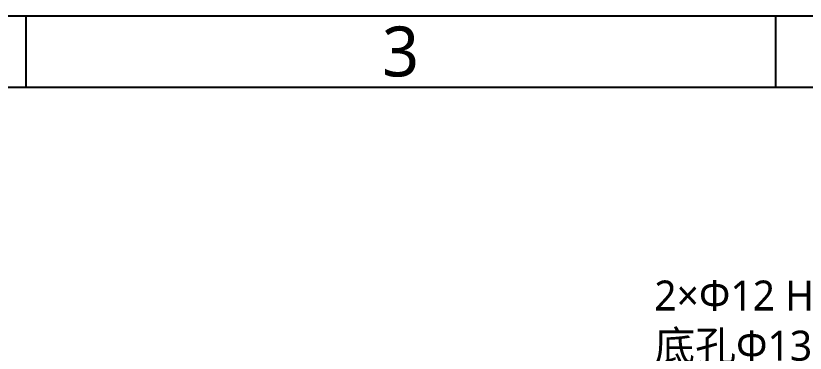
# Model space of a CAD drawing. Header units: millimetres. Extents: x 7426 to 8737, y 124 to 421.
# Drawn here: x 7984 to 8039.3, y 397 to 420.6 of the extents above; entities that cross this region are included whole.
import ezdxf
from ezdxf import colors
from ezdxf.entities.mleader import LeaderData, LeaderLine
from ezdxf.enums import TextEntityAlignment as Align
from ezdxf.math import Vec2, Vec3

# ---------------------------------------------------------------- set-up
doc = ezdxf.new("R2010")
doc.units = ezdxf.units.MM
doc.layers.add('多重引线', color=7, linetype='Continuous')
doc.layers.add('模板', color=7, linetype='Continuous')
doc.styles.add('微软雅黑', font='msyh.ttc')

# ---------------------------------------------------------------- blocks, each defined once
blk = doc.blocks.new('图纸')
at = {"color": 2}
for p, q in [((6787.66, 1549.22), (6787.66, 1525.22)), ((7039.66, 1549.22), (7039.66, 1525.22))]:
    blk.add_line(p, q, dxfattribs=at)
for points in [[(6283.66, 123.62), (6283.66, 1549.22), (8299.66, 1549.22), (8299.66, 123.62)], [(6403.66, 147.62), (6403.66, 1525.22), (8275.66, 1525.22), (8275.66, 147.62)]]:
    blk.add_lwpolyline(points, close=True, dxfattribs=at)
at = {"color": 2, "style": '微软雅黑'}
blk.add_text('3', height=16.8, dxfattribs=at).set_placement((6913.66, 1537.22), align=Align.MIDDLE_CENTER)
blk.add_attdef('整机外形图', text='', height=19.2, dxfattribs=at).set_placement((7893.3, 256.65), align=Align.MIDDLE)
at = {"color": 7, "style": '微软雅黑'}
for tag, height, p in [('编号', 19.2, (8134.84, 252.67)), ('比例', 12, (7939.66, 171.62))]:
    blk.add_attdef(tag, text='', height=height, dxfattribs=at).set_placement(p, align=Align.MIDDLE)
at = {"style": '微软雅黑'}
for tag, p in [('当前页', (8047.3, 207.62)), ('总页数', (8192.77, 207.62))]:
    blk.add_attdef(tag, text='', height=12, dxfattribs=at).set_placement(p, align=Align.MIDDLE)

msp = doc.modelspace()

# ---------------------------------------------------------------- block references
at = {"layer": '模板', "xscale": 0.208333, "yscale": 0.208333, "zscale": 0.208333}
msp.add_blockref('图纸', (6570.5639, 97.868), dxfattribs=at)

# ---------------------------------------------------------------- leaders
at = {"layer": '多重引线'}
ml = msp.add_multileader_mtext('Standard', dxfattribs=at)
ml.set_content('{\\A1;2×\\C256;Φ\\C0;12 H8(\\C7;{\\H0.7x;\\S+0.027^  0;}\\C0;)\\P\\C7;底孔Φ13深度12}', style='微软雅黑')
ml.set_leader_properties()
ml.build(insert=Vec2(0, 0))
ml.multileader.update_dxf_attribs({"text_left_attachment_type": 5, "text_right_attachment_type": 5, "dogleg_length": 1, "arrow_head_size": 1.7})
ctx = ml.context
ctx.base_point, ctx.char_height, ctx.arrow_head_size, ctx.landing_gap_size, ctx.plane_origin = Vec3(8028.6038, 395.8159), 2.1, 1.7, 0.075, Vec3(8017.4865, 379.0977)
ctx.left_attachment, ctx.right_attachment = 5, 5
notes = []
notes.append((ctx, [(0, (1, 1, 0), (8028.6038, 395.8159), (1, 0), 0, [(0, [(8017.2776, 378.5759)], 0, [])])]))
ctx.mtext.insert, ctx.mtext.flow_direction = Vec3(8028.6788, 402.7804), 5
for ctx, leaders in notes:
    for number, flags, end, landing, length, lines in leaders:
        leader = LeaderData()
        leader.index, (leader.has_last_leader_line, leader.has_dogleg_vector, leader.attachment_direction) = number, flags
        leader.last_leader_point, leader.dogleg_vector, leader.dogleg_length = Vec3(end), Vec3(landing), length
        for number, points, colour, breaks in lines:
            line = LeaderLine()
            line.index, line.vertices, line.color, line.breaks = number, Vec3.list(points), colors.encode_raw_color(colour), breaks
            leader.lines.append(line)
        ctx.leaders.append(leader)

doc.saveas('drawing.dxf')
